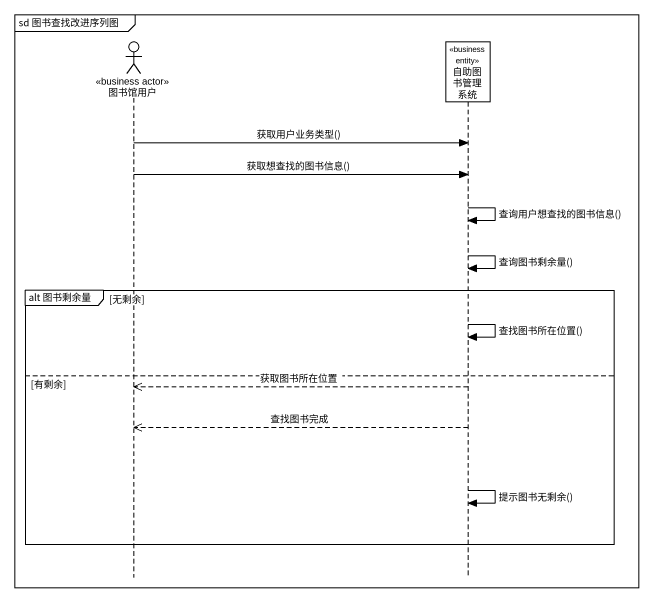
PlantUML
@startuml
mainframe sd 图书查找改进序列图
hide footbox
actor 图书馆用户 <<business actor>>
participant 自助图书管理系统 <<business entity>>

图书馆用户 -> 自助图书管理系统 : 获取用户业务类型()
图书馆用户 -> 自助图书管理系统 : 获取想查找的图书信息()
自助图书管理系统 -> 自助图书管理系统 : 查询用户想查找的图书信息()
自助图书管理系统 -> 自助图书管理系统 : 查询图书剩余量()
group alt 图书剩余量 [无剩余]
  自助图书管理系统 -> 自助图书管理系统 : 查找图书所在位置()
else 有剩余
  自助图书管理系统 -->> 图书馆用户 : 获取图书所在位置
  自助图书管理系统 -->> 图书馆用户 : 查找图书完成
  自助图书管理系统 -> 自助图书管理系统 : 提示图书无剩余()
end
@enduml
